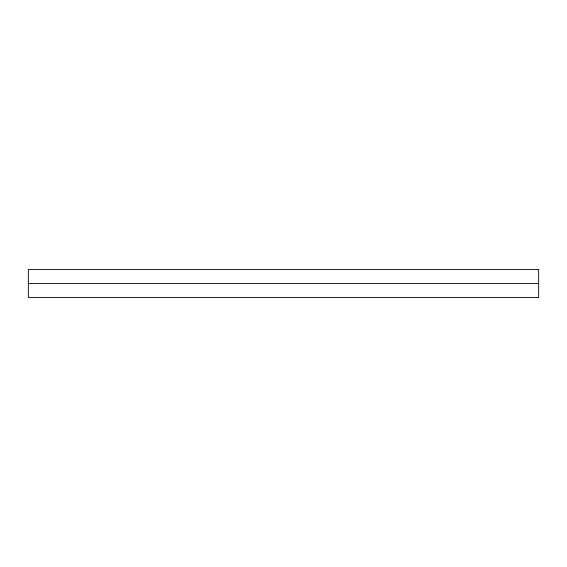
<?xml version="1.0" encoding="UTF-8"?>
<svg xmlns="http://www.w3.org/2000/svg" width="567" height="567" viewBox="0 0 567 567"><rect width="100%" height="100%" fill="white"/><g stroke="black" fill="none" stroke-linecap="round" stroke-linejoin="round"><path stroke-width="0.85" d="M28.35 283.5L538.65 283.5M538.65 269.481L28.35 269.481L28.35 297.519L538.65 297.519L538.65 269.481"/></g></svg>
